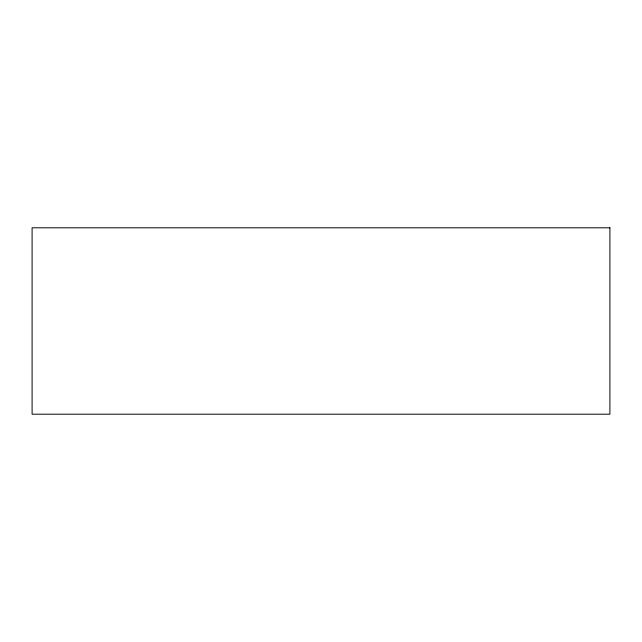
<?xml version="1.0" encoding="UTF-8"?>
<svg xmlns="http://www.w3.org/2000/svg" width="642" height="642" viewBox="0 0 642 642"><rect width="100%" height="100%" fill="white"/><g stroke="black" fill="none" stroke-linecap="round" stroke-linejoin="round"><path stroke-width="0.96" d="M609.9 227.806L32.1 227.806L32.1 414.194L609.9 414.194L609.9 227.806"/></g></svg>
